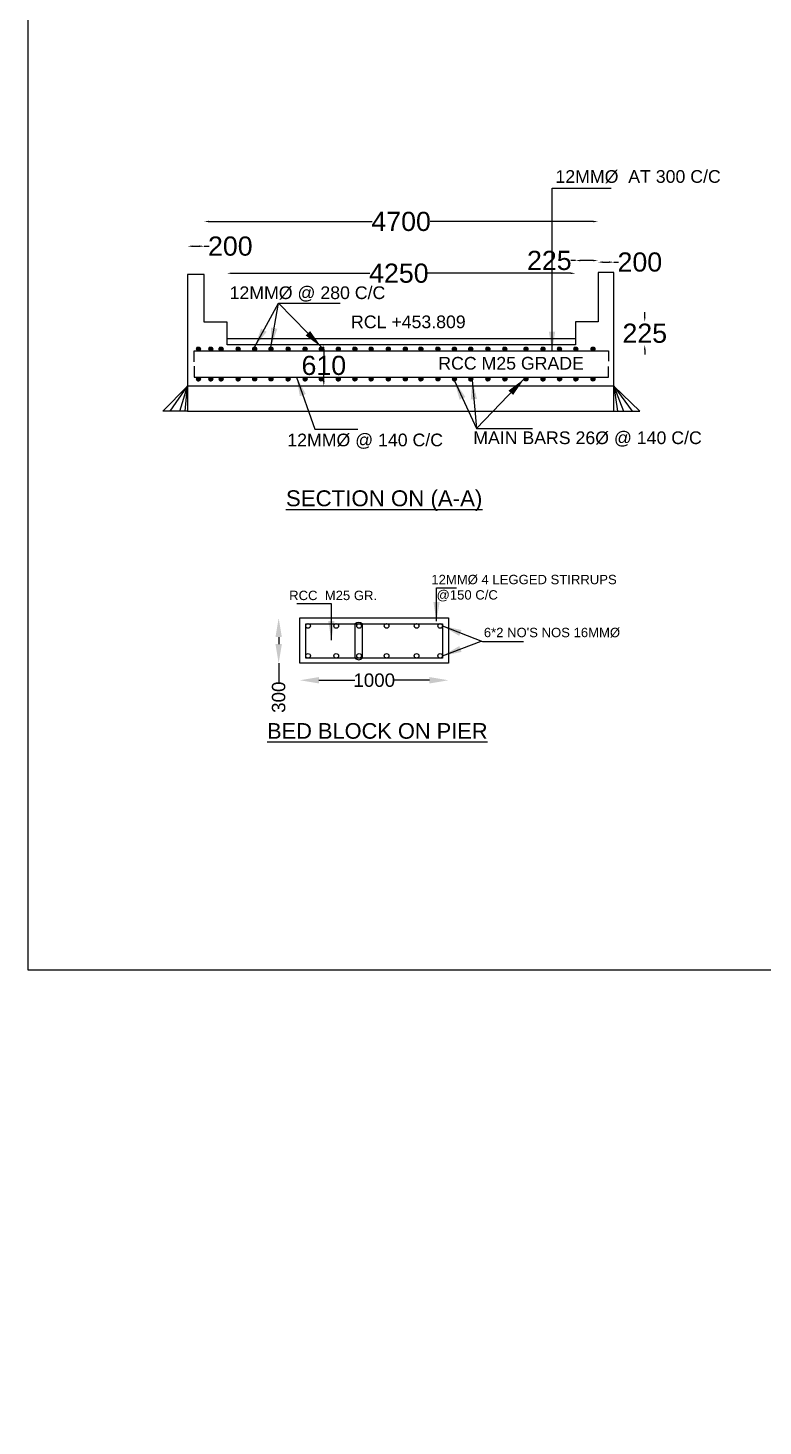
# Model space of a CAD drawing. Header units: millimetres. Extents: x 141620 to 152224, y -167035 to 12482.
# Drawn here: x 141620 to 145461, y 1262 to 8560 of the extents above; entities that cross this region are included whole.
import ezdxf

# ---------------------------------------------------------------- set-up
doc = ezdxf.new("R2010")
doc.units = ezdxf.units.MM
doc.header["$MEASUREMENT"] = 0
for name, color, linetype in [('DIMENSION', 7, 'Continuous'), ('DRAWING', 7, 'Continuous'), ('TEXT', 7, 'Continuous')]:
    doc.layers.add(name, color=color, linetype=linetype)
doc.styles.get("Standard").update_dxf_attribs({"font": 'arial.ttf'})
doc.dimstyles.new('ST100', dxfattribs={"dimtxt": 100, "dimasz": 25, "dimexe": 0, "dimexo": 300, "dimgap": 0.09, "dimtad": 0, "dimtih": 1, "dimtoh": 1, "dimdec": 0, "dimzin": 0, "dimdsep": 46, "dimtxsty": 'Standard', "dimcen": 0, "dimse1": 1, "dimse2": 1, "dimadec": 0, "dimazin": 0, "dimtfac": 1, "dimtdec": 0, "dimtofl": 0, "dimtmove": 0, "dimatfit": 3, "dimfxl": 2000, "dimtolj": 1, "dimtzin": 0, "dimarcsym": 0})
doc.dimstyles.get("Standard").update_dxf_attribs({"dimtxt": 70, "dimasz": 100, "dimexe": 0.18, "dimexo": 0.0625, "dimgap": 0.09, "dimtad": 0, "dimdec": 0, "dimzin": 0, "dimdsep": 46, "dimtxsty": 'Standard', "dimcen": 0.09, "dimse1": 1, "dimse2": 1, "dimadec": 0, "dimazin": 0, "dimtfac": 1, "dimtdec": 0, "dimtofl": 0, "dimtmove": 0, "dimatfit": 3, "dimfxl": 1, "dimtolj": 1, "dimtzin": 0, "dimarcsym": 0})

# ---------------------------------------------------------------- blocks, each defined once
blk = doc.blocks.new('*D18')
at = {"layer": 'Defpoints', "color": 0, "ltscale": 0.4, "transparency": 16777216}
for p in [(142541.3, 7420.3), (142454.4, 7273.5), (142541.3, 7273.5)]:
    blk.add_point(p, dxfattribs=at)
at = {"layer": 'DIMENSION', "color": 0, "lineweight": -2, "ltscale": 0.4, "transparency": 16777216}
for p, q in [((142479.4, 7420.3), (142516.3, 7420.3)), ((142541.3, 7420.3), (142566.3, 7420.3))]:
    blk.add_line(p, q, dxfattribs=at)
at = {"layer": 'DIMENSION', "color": 0, "ltscale": 0.4, "transparency": 16777216}
for points in [[(142479.4, 7424.5), (142479.4, 7416.2), (142454.4, 7420.3)], [(142516.3, 7424.5), (142516.3, 7416.2), (142541.3, 7420.3)]]:
    blk.add_solid(points, dxfattribs=at)
at = {"layer": 'DIMENSION', "color": 0, "ltscale": 0.4, "transparency": 16777216, "insert": (142677.5, 7420.3), "char_height": 100, "attachment_point": 5}
blk.add_mtext('\\A1;200', dxfattribs=at)
blk = doc.blocks.new('*D19')
at = {"layer": 'Defpoints', "color": 0, "ltscale": 0.4, "transparency": 16777216}
for p in [(144480.9, 7279), (142660.2, 7023.5), (144480.9, 7025.5)]:
    blk.add_point(p, dxfattribs=at)
at = {"layer": 'DIMENSION', "color": 0, "lineweight": -2, "ltscale": 0.4, "transparency": 16777216}
for p, q in [((142685.2, 7279), (143406.7, 7279)), ((144455.9, 7279), (143709.2, 7279))]:
    blk.add_line(p, q, dxfattribs=at)
at = {"layer": 'DIMENSION', "color": 0, "ltscale": 0.4, "transparency": 16777216}
for points in [[(142685.2, 7283.2), (142685.2, 7274.9), (142660.2, 7279)], [(144455.9, 7283.2), (144455.9, 7274.9), (144480.9, 7279)]]:
    blk.add_solid(points, dxfattribs=at)
at = {"layer": 'DIMENSION', "color": 0, "ltscale": 0.4, "transparency": 16777216, "insert": (143558, 7279), "char_height": 100, "attachment_point": 5}
blk.add_mtext('\\A1;4250', dxfattribs=at)
blk = doc.blocks.new('*D20')
at = {"layer": 'Defpoints', "color": 0, "ltscale": 0.4, "transparency": 16777216}
for p in [(144598.6, 7549.1), (142541.3, 7273.5), (144598.6, -167034.7)]:
    blk.add_point(p, dxfattribs=at)
at = {"layer": 'DIMENSION', "color": 0, "lineweight": -2, "ltscale": 0.4, "transparency": 16777216}
for p, q in [((142566.3, 7549.1), (143418.7, 7549.1)), ((144573.6, 7549.1), (143721.2, 7549.1))]:
    blk.add_line(p, q, dxfattribs=at)
at = {"layer": 'DIMENSION', "color": 0, "ltscale": 0.4, "transparency": 16777216}
for points in [[(142566.3, 7553.3), (142566.3, 7544.9), (142541.3, 7549.1)], [(144573.6, 7553.3), (144573.6, 7544.9), (144598.6, 7549.1)]]:
    blk.add_solid(points, dxfattribs=at)
at = {"layer": 'DIMENSION', "color": 0, "ltscale": 0.4, "transparency": 16777216, "insert": (143569.9, 7549.1), "char_height": 100, "attachment_point": 5}
blk.add_mtext('\\A1;4700', dxfattribs=at)
blk = doc.blocks.new('*D21')
at = {"layer": 'Defpoints', "color": 0, "ltscale": 0.4, "transparency": 16777216}
for p in [(144480.9, 7345.5), (144480.9, 7231), (144598.6, 7236.9)]:
    blk.add_point(p, dxfattribs=at)
at = {"layer": 'DIMENSION', "color": 0, "lineweight": -2, "ltscale": 0.4, "transparency": 16777216}
for p, q in [((144480.9, 7345.5), (144455.9, 7345.5)), ((144573.6, 7345.5), (144505.9, 7345.5))]:
    blk.add_line(p, q, dxfattribs=at)
at = {"layer": 'DIMENSION', "color": 0, "ltscale": 0.4, "transparency": 16777216}
for points in [[(144505.9, 7349.7), (144505.9, 7341.3), (144480.9, 7345.5)], [(144573.6, 7349.7), (144573.6, 7341.3), (144598.6, 7345.5)]]:
    blk.add_solid(points, dxfattribs=at)
at = {"layer": 'DIMENSION', "color": 0, "ltscale": 0.4, "transparency": 16777216, "insert": (144344.2, 7345.5), "char_height": 100, "attachment_point": 5}
blk.add_mtext('\\A1;225', dxfattribs=at)
blk = doc.blocks.new('*D22')
at = {"layer": 'Defpoints', "color": 0, "ltscale": 0.4, "transparency": 16777216}
for p in [(144680.9, 7337.2), (144598.6, 7283), (144680.9, 7283)]:
    blk.add_point(p, dxfattribs=at)
at = {"layer": 'DIMENSION', "color": 0, "lineweight": -2, "ltscale": 0.4, "transparency": 16777216}
for p, q in [((144623.6, 7337.2), (144655.9, 7337.2)), ((144680.9, 7337.2), (144705.9, 7337.2))]:
    blk.add_line(p, q, dxfattribs=at)
at = {"layer": 'DIMENSION', "color": 0, "ltscale": 0.4, "transparency": 16777216}
for points in [[(144623.6, 7341.4), (144623.6, 7333.1), (144598.6, 7337.2)], [(144655.9, 7341.4), (144655.9, 7333.1), (144680.9, 7337.2)]]:
    blk.add_solid(points, dxfattribs=at)
at = {"layer": 'DIMENSION', "color": 0, "ltscale": 0.4, "transparency": 16777216, "insert": (144817.1, 7337.2), "char_height": 100, "attachment_point": 5}
blk.add_mtext('\\A1;200', dxfattribs=at)
blk = doc.blocks.new('*D17')
at = {"layer": 'Defpoints', "color": 0, "ltscale": 0.4, "transparency": 16777216}
for p in [(144480.9, 7025.5), (144480.9, 6905.7), (144842.7, 6905.7)]:
    blk.add_point(p, dxfattribs=at)
at = {"layer": 'DIMENSION', "color": 0, "lineweight": -2, "ltscale": 0.4, "transparency": 16777216}
for p, q in [((144842.7, 7050.5), (144842.7, 7075.5)), ((144842.7, 6880.7), (144842.7, 6855.7))]:
    blk.add_line(p, q, dxfattribs=at)
at = {"layer": 'DIMENSION', "color": 0, "ltscale": 0.4, "transparency": 16777216}
for points in [[(144838.5, 7050.5), (144846.9, 7050.5), (144842.7, 7025.5)], [(144838.5, 6880.7), (144846.9, 6880.7), (144842.7, 6905.7)]]:
    blk.add_solid(points, dxfattribs=at)
at = {"layer": 'DIMENSION', "color": 0, "ltscale": 0.4, "transparency": 16777216, "insert": (144842.7, 6965.6), "char_height": 100, "attachment_point": 5}
blk.add_mtext('\\A1;225', dxfattribs=at)
blk = doc.blocks.new('*D23')
at = {"layer": 'Defpoints', "color": 0, "ltscale": 0.4, "transparency": 16777216}
for p in [(143166, 6905.7), (143166, 6689.5), (143166, 6689.5)]:
    blk.add_point(p, dxfattribs=at)
at = {"layer": 'DIMENSION', "color": 0, "lineweight": -2, "ltscale": 0.4, "transparency": 16777216}
for p, q in [((143166, 6880.7), (143166, 6848.8)), ((143166, 6714.5), (143166, 6746.5))]:
    blk.add_line(p, q, dxfattribs=at)
at = {"layer": 'DIMENSION', "color": 0, "ltscale": 0.4, "transparency": 16777216}
for points in [[(143161.8, 6880.7), (143170.1, 6880.7), (143166, 6905.7)], [(143161.8, 6714.5), (143170.1, 6714.5), (143166, 6689.5)]]:
    blk.add_solid(points, dxfattribs=at)
at = {"layer": 'DIMENSION', "color": 0, "ltscale": 0.4, "transparency": 16777216, "insert": (143166, 6797.6), "char_height": 100, "attachment_point": 5}
blk.add_mtext('\\A1;610', dxfattribs=at)
blk = doc.blocks.new('*D34')
at = {"layer": 'Defpoints', "color": 0, "transparency": 16777216}
for p in [(143040.5, 5480.3), (142930.1, 5243.6), (143040.5, 5243.6)]:
    blk.add_point(p, dxfattribs=at)
at = {"layer": 'TEXT', "color": 0, "lineweight": -2, "transparency": 16777216}
for p, q in [((142930.1, 5380.3), (142930.1, 5343.6)), ((142930.1, 5243.6), (142930.1, 5143.6))]:
    blk.add_line(p, q, dxfattribs=at)
at = {"layer": 'TEXT', "color": 0, "transparency": 16777216}
for points in [[(142913.4, 5380.3), (142946.8, 5380.3), (142930.1, 5480.3)], [(142913.4, 5343.6), (142946.8, 5343.6), (142930.1, 5243.6)]]:
    blk.add_solid(points, dxfattribs=at)
at = {"layer": 'TEXT', "color": 0, "transparency": 16777216, "insert": (142930.1, 5066.3), "char_height": 70, "attachment_point": 5, "rotation": 90}
blk.add_mtext('\\A1;300', dxfattribs=at)
blk = doc.blocks.new('*D35')
at = {"layer": 'Defpoints', "color": 0, "transparency": 16777216}
for p in [(143040.5, 5243.6), (143818.1, 5243.6), (143818.1, 5154.8)]:
    blk.add_point(p, dxfattribs=at)
at = {"layer": 'TEXT', "color": 0, "lineweight": -2, "transparency": 16777216}
for p, q in [((143140.5, 5154.8), (143328.1, 5154.8)), ((143718.1, 5154.8), (143530.5, 5154.8))]:
    blk.add_line(p, q, dxfattribs=at)
at = {"layer": 'TEXT', "color": 0, "transparency": 16777216}
for points in [[(143140.5, 5171.4), (143140.5, 5138.1), (143040.5, 5154.8)], [(143718.1, 5171.4), (143718.1, 5138.1), (143818.1, 5154.8)]]:
    blk.add_solid(points, dxfattribs=at)
at = {"layer": 'TEXT', "color": 0, "transparency": 16777216, "insert": (143429.3, 5154.8), "char_height": 70, "attachment_point": 5}
blk.add_mtext('\\A1;1000', dxfattribs=at)

msp = doc.modelspace()

# ---------------------------------------------------------------- hatches: boundary and pattern name
at = {"layer": 'DRAWING'}
h = msp.add_hatch(dxfattribs=at)
h.set_pattern_fill('ANSI31', color=256, scale=0.825931, style=0)
h.set_pattern_definition([(45, (99646.46675, 1338.8492), (-0.0730026922, 0.0730026922), [])])
h.paths.add_polyline_path([(142512.3, 6873.9, 0.385798), (142521.4, 6883.9, 1), (142501.2, 6883.9, 0.385798), (142510.3, 6873.9)])
h = msp.add_hatch(dxfattribs=at)
h.set_pattern_fill('ANSI31', color=256, scale=0.825931, style=0)
h.set_pattern_definition([(45, (99710.78229, 1338.89761), (-0.0730026922, 0.0730026922), [])])
h.paths.add_polyline_path([(142585.7, 6884, 1), (142565.5, 6884, 0.385798), (142574.6, 6874), (142576.6, 6874, 0.385798)])
h = msp.add_hatch(dxfattribs=at)
h.set_pattern_fill('ANSI31', color=256, scale=0.825931, style=0)
h.set_pattern_definition([(45, (99764.54653, 1338.89761), (-0.0730026922, 0.0730026922), [])])
h.paths.add_polyline_path([(142639.5, 6884, 1), (142619.3, 6884, 0.385798), (142628.4, 6874), (142630.4, 6874, 0.385798)])
h = msp.add_hatch(dxfattribs=at)
h.set_pattern_fill('ANSI31', color=256, scale=0.825931, style=0)
h.set_pattern_definition([(45, (99853.58615, 1338.89761), (-0.0730026922, 0.0730026922), [])])
h.paths.add_polyline_path([(142728.5, 6884, 1), (142708.3, 6884, 0.385798), (142717.4, 6874), (142719.4, 6874, 0.385798)])
h = msp.add_hatch(dxfattribs=at)
h.set_pattern_fill('ANSI31', color=256, scale=0.825931, style=0)
h.set_pattern_definition([(45, (99939.85507, 1338.8492), (-0.0730026922, 0.0730026922), [])])
h.paths.add_polyline_path([(142814.8, 6883.9, 1), (142794.6, 6883.9, 0.385798), (142803.7, 6873.9), (142805.7, 6873.9, 0.385798)])
h = msp.add_hatch(dxfattribs=at)
h.set_pattern_fill('ANSI31', color=256, scale=0.825931, style=0)
h.set_pattern_definition([(45, (100025.09949, 1338.8492), (-0.0730026922, 0.0730026922), [])])
h.paths.add_polyline_path([(142900, 6883.9, 1), (142879.9, 6883.9, 0.385798), (142889, 6873.9), (142890.9, 6873.9, 0.385798)])
h = msp.add_hatch(dxfattribs=at)
h.set_pattern_fill('ANSI31', color=256, scale=0.825931, style=0)
h.set_pattern_definition([(45, (100114.6256, 1338.89761), (-0.0730026922, 0.0730026922), [])])
h.paths.add_polyline_path([(142989.6, 6884, 1), (142969.4, 6884, 0.385798), (142978.5, 6874), (142980.5, 6874, 0.385798)])
h = msp.add_hatch(dxfattribs=at)
h.set_pattern_fill('ANSI31', color=256, scale=0.825931, style=0)
h.set_pattern_definition([(45, (100203.39277, 1338.89761), (-0.0730026922, 0.0730026922), [])])
h.paths.add_polyline_path([(143078.3, 6884, 1), (143058.1, 6884, 0.385798), (143067.3, 6874), (143069.2, 6874, 0.385798)])
h = msp.add_hatch(dxfattribs=at)
h.set_pattern_fill('ANSI31', color=256, scale=0.825931, style=0)
h.set_pattern_definition([(45, (100288.11438, 1338.89761), (-0.0730026922, 0.0730026922), [])])
h.paths.add_polyline_path([(143163.1, 6884, 1), (143142.9, 6884, 0.385798), (143152, 6874), (143154, 6874, 0.385798)])
h = msp.add_hatch(dxfattribs=at)
h.set_pattern_fill('ANSI31', color=256, scale=0.825931, style=0)
h.set_pattern_definition([(45, (100377.15399, 1338.89761), (-0.0730026922, 0.0730026922), [])])
h.paths.add_polyline_path([(143252.1, 6884, 1), (143231.9, 6884, 0.385798), (143241, 6874), (143243, 6874, 0.385798)])
h = msp.add_hatch(dxfattribs=at)
h.set_pattern_fill('ANSI31', color=256, scale=0.825931, style=0)
h.set_pattern_definition([(45, (100463.42292, 1338.8492), (-0.0730026922, 0.0730026922), [])])
h.paths.add_polyline_path([(143338.4, 6883.9, 1), (143318.2, 6883.9, 0.385798), (143327.3, 6873.9), (143329.3, 6873.9, 0.385798)])
h = msp.add_hatch(dxfattribs=at)
h.set_pattern_fill('ANSI31', color=256, scale=0.825931, style=0)
h.set_pattern_definition([(45, (100548.66733, 1338.8492), (-0.0730026922, 0.0730026922), [])])
h.paths.add_polyline_path([(143423.6, 6883.9, 1), (143403.4, 6883.9, 0.385798), (143412.5, 6873.9), (143414.5, 6873.9, 0.385798)])
h = msp.add_hatch(dxfattribs=at)
h.set_pattern_fill('ANSI31', color=256, scale=0.825931, style=0)
h.set_pattern_definition([(45, (100638.19345, 1338.89761), (-0.0730026922, 0.0730026922), [])])
h.paths.add_polyline_path([(143513.1, 6884, 1), (143493, 6884, 0.385798), (143502.1, 6874), (143504, 6874, 0.385798)])
h = msp.add_hatch(dxfattribs=at)
h.set_pattern_fill('ANSI31', color=256, scale=0.825931, style=0)
h.set_pattern_definition([(45, (100726.96062, 1338.89761), (-0.0730026922, 0.0730026922), [])])
h.paths.add_polyline_path([(143601.9, 6884, 1), (143581.7, 6884, 0.385798), (143590.8, 6874), (143592.8, 6874, 0.385798)])
h = msp.add_hatch(dxfattribs=at)
h.set_pattern_fill('ANSI31', color=256, scale=0.825931, style=0)
h.set_pattern_definition([(45, (100808.25225, 1338.89761), (-0.0730026922, 0.0730026922), [])])
h.paths.add_polyline_path([(143683.2, 6884, 1), (143663, 6884, 0.385798), (143672.1, 6874), (143674.1, 6874, 0.385798)])
h = msp.add_hatch(dxfattribs=at)
h.set_pattern_fill('ANSI31', color=256, scale=0.825931, style=0)
h.set_pattern_definition([(45, (100897.29187, 1338.89761), (-0.0730026922, 0.0730026922), [])])
h.paths.add_polyline_path([(143772.2, 6884, 1), (143752, 6884, 0.385798), (143761.2, 6874), (143763.1, 6874, 0.385798)])
h = msp.add_hatch(dxfattribs=at)
h.set_pattern_fill('ANSI31', color=256, scale=0.825931, style=0)
h.set_pattern_definition([(45, (100983.5608, 1338.8492), (-0.0730026922, 0.0730026922), [])])
h.paths.add_polyline_path([(143858.5, 6883.9, 1), (143838.3, 6883.9, 0.385798), (143847.4, 6873.9), (143849.4, 6873.9, 0.385798)])
h = msp.add_hatch(dxfattribs=at)
h.set_pattern_fill('ANSI31', color=256, scale=0.825931, style=0)
h.set_pattern_definition([(45, (101068.80521, 1338.8492), (-0.0730026922, 0.0730026922), [])])
h.paths.add_polyline_path([(143943.7, 6883.9, 1), (143923.6, 6883.9, 0.385798), (143932.7, 6873.9), (143934.6, 6873.9, 0.385798)])
h = msp.add_hatch(dxfattribs=at)
h.set_pattern_fill('ANSI31', color=256, scale=0.825931, style=0)
h.set_pattern_definition([(45, (101158.33133, 1338.89761), (-0.0730026922, 0.0730026922), [])])
h.paths.add_polyline_path([(144033.3, 6884, 1), (144013.1, 6884, 0.385798), (144022.2, 6874), (144024.2, 6874, 0.385798)])
h = msp.add_hatch(dxfattribs=at)
h.set_pattern_fill('ANSI31', color=256, scale=0.825931, style=0)
h.set_pattern_definition([(45, (101247.0985, 1338.89761), (-0.0730026922, 0.0730026922), [])])
h.paths.add_polyline_path([(144122, 6884, 1), (144101.9, 6884, 0.385798), (144111, 6874), (144112.9, 6874, 0.385798)])
h = msp.add_hatch(dxfattribs=at)
h.set_pattern_fill('ANSI31', color=256, scale=0.825931, style=0)
h.set_pattern_definition([(45, (101357.39047, 1338.89761), (-0.0730026922, 0.0730026922), [])])
h.paths.add_polyline_path([(144232.3, 6884, 1), (144212.1, 6884, 0.385798), (144221.3, 6874), (144223.2, 6874, 0.385798)])
h = msp.add_hatch(dxfattribs=at)
h.set_pattern_fill('ANSI31', color=256, scale=0.825931, style=0)
h.set_pattern_definition([(45, (101446.43008, 1338.89761), (-0.0730026922, 0.0730026922), [])])
h.paths.add_polyline_path([(144321.4, 6884, 1), (144301.2, 6884, 0.385798), (144310.3, 6874), (144312.3, 6874, 0.385798)])
h = msp.add_hatch(dxfattribs=at)
h.set_pattern_fill('ANSI31', color=256, scale=0.825931, style=0)
h.set_pattern_definition([(45, (101532.69901, 1338.8492), (-0.0730026922, 0.0730026922), [])])
h.paths.add_polyline_path([(144407.6, 6883.9, 1), (144387.5, 6883.9, 0.385798), (144396.6, 6873.9), (144398.5, 6873.9, 0.385798)])
h = msp.add_hatch(dxfattribs=at)
h.set_pattern_fill('ANSI31', color=256, scale=0.825931, style=0)
h.set_pattern_definition([(45, (101617.94342, 1338.8492), (-0.0730026922, 0.0730026922), [])])
h.paths.add_polyline_path([(144492.9, 6883.9, 1), (144472.7, 6883.9, 0.385798), (144481.8, 6873.9), (144483.8, 6873.9, 0.385798)])
h = msp.add_hatch(dxfattribs=at)
h.set_pattern_fill('ANSI31', color=256, scale=0.825931, style=0)
h.set_pattern_definition([(45, (101707.46954, 1338.89761), (-0.0730026922, 0.0730026922), [])])
h.paths.add_polyline_path([(144582.4, 6884, 1), (144562.2, 6884, 0.385798), (144571.3, 6874), (144573.3, 6874, 0.385798)])
h = msp.add_hatch(dxfattribs=at)
h.set_pattern_fill('ANSI31', color=256, scale=0.825931, style=0)
h.set_pattern_definition([(315, (99646.58321, 12272.48173), (-0.0730026922, -0.0730026922), [])])
h.paths.add_polyline_path([(142510.4, 6737.4, 0.385798), (142501.3, 6727.4, 1), (142521.5, 6727.4, 0.385798), (142512.4, 6737.4)])
h = msp.add_hatch(dxfattribs=at)
h.set_pattern_fill('ANSI31', color=256, scale=0.825931, style=0)
h.set_pattern_definition([(315, (99710.89876, 12272.43332), (-0.0730026922, -0.0730026922), [])])
h.paths.add_polyline_path([(142585.8, 6727.3, -1), (142565.7, 6727.3, -0.385798), (142574.8, 6737.4), (142576.7, 6737.4, -0.385798)])
h = msp.add_hatch(dxfattribs=at)
h.set_pattern_fill('ANSI31', color=256, scale=0.825931, style=0)
h.set_pattern_definition([(315, (99764.663, 12272.43332), (-0.0730026922, -0.0730026922), [])])
h.paths.add_polyline_path([(142639.6, 6727.3, -1), (142619.4, 6727.3, -0.385798), (142628.5, 6737.4), (142630.5, 6737.4, -0.385798)])
h = msp.add_hatch(dxfattribs=at)
h.set_pattern_fill('ANSI31', color=256, scale=0.825931, style=0)
h.set_pattern_definition([(315, (99853.70261, 12272.43332), (-0.0730026922, -0.0730026922), [])])
h.paths.add_polyline_path([(142728.6, 6727.3, -1), (142708.5, 6727.3, -0.385798), (142717.6, 6737.4), (142719.5, 6737.4, -0.385798)])
h = msp.add_hatch(dxfattribs=at)
h.set_pattern_fill('ANSI31', color=256, scale=0.825931, style=0)
h.set_pattern_definition([(315, (99939.97154, 12272.48173), (-0.0730026922, -0.0730026922), [])])
h.paths.add_polyline_path([(142814.9, 6727.4, -1), (142794.7, 6727.4, -0.385798), (142803.8, 6737.4), (142805.8, 6737.4, -0.385798)])
h = msp.add_hatch(dxfattribs=at)
h.set_pattern_fill('ANSI31', color=256, scale=0.825931, style=0)
h.set_pattern_definition([(315, (100025.21595, 12272.48173), (-0.0730026922, -0.0730026922), [])])
h.paths.add_polyline_path([(142900.2, 6727.4, -1), (142880, 6727.4, -0.385798), (142889.1, 6737.4), (142891.1, 6737.4, -0.385798)])
h = msp.add_hatch(dxfattribs=at)
h.set_pattern_fill('ANSI31', color=256, scale=0.825931, style=0)
h.set_pattern_definition([(315, (100114.74207, 12272.43332), (-0.0730026922, -0.0730026922), [])])
h.paths.add_polyline_path([(142989.7, 6727.3, -1), (142969.5, 6727.3, -0.385798), (142978.6, 6737.4), (142980.6, 6737.4, -0.385798)])
h = msp.add_hatch(dxfattribs=at)
h.set_pattern_fill('ANSI31', color=256, scale=0.825931, style=0)
h.set_pattern_definition([(315, (100203.50924, 12272.43332), (-0.0730026922, -0.0730026922), [])])
h.paths.add_polyline_path([(143078.4, 6727.3, -1), (143058.3, 6727.3, -0.385798), (143067.4, 6737.4), (143069.3, 6737.4, -0.385798)])
h = msp.add_hatch(dxfattribs=at)
h.set_pattern_fill('ANSI31', color=256, scale=0.825931, style=0)
h.set_pattern_definition([(315, (100288.23084, 12272.43332), (-0.0730026922, -0.0730026922), [])])
h.paths.add_polyline_path([(143163.2, 6727.3, -1), (143143, 6727.3, -0.385798), (143152.1, 6737.4), (143154.1, 6737.4, -0.385798)])
h = msp.add_hatch(dxfattribs=at)
h.set_pattern_fill('ANSI31', color=256, scale=0.825931, style=0)
h.set_pattern_definition([(315, (100377.27046, 12272.43332), (-0.0730026922, -0.0730026922), [])])
h.paths.add_polyline_path([(143252.2, 6727.3, -1), (143232, 6727.3, -0.385798), (143241.1, 6737.4), (143243.1, 6737.4, -0.385798)])
h = msp.add_hatch(dxfattribs=at)
h.set_pattern_fill('ANSI31', color=256, scale=0.825931, style=0)
h.set_pattern_definition([(315, (100463.53938, 12272.48173), (-0.0730026922, -0.0730026922), [])])
h.paths.add_polyline_path([(143338.5, 6727.4, -1), (143318.3, 6727.4, -0.385798), (143327.4, 6737.4), (143329.4, 6737.4, -0.385798)])
h = msp.add_hatch(dxfattribs=at)
h.set_pattern_fill('ANSI31', color=256, scale=0.825931, style=0)
h.set_pattern_definition([(315, (100548.7838, 12272.48173), (-0.0730026922, -0.0730026922), [])])
h.paths.add_polyline_path([(143423.7, 6727.4, -1), (143403.5, 6727.4, -0.385798), (143412.6, 6737.4), (143414.6, 6737.4, -0.385798)])
h = msp.add_hatch(dxfattribs=at)
h.set_pattern_fill('ANSI31', color=256, scale=0.825931, style=0)
h.set_pattern_definition([(315, (100638.30991, 12272.43332), (-0.0730026922, -0.0730026922), [])])
h.paths.add_polyline_path([(143513.3, 6727.3, -1), (143493.1, 6727.3, -0.385798), (143502.2, 6737.4), (143504.1, 6737.4, -0.385798)])
h = msp.add_hatch(dxfattribs=at)
h.set_pattern_fill('ANSI31', color=256, scale=0.825931, style=0)
h.set_pattern_definition([(315, (100727.07708, 12272.43332), (-0.0730026922, -0.0730026922), [])])
h.paths.add_polyline_path([(143602, 6727.3, -1), (143581.8, 6727.3, -0.385798), (143590.9, 6737.4), (143592.9, 6737.4, -0.385798)])
h = msp.add_hatch(dxfattribs=at)
h.set_pattern_fill('ANSI31', color=256, scale=0.825931, style=0)
h.set_pattern_definition([(315, (100808.36872, 12272.43332), (-0.0730026922, -0.0730026922), [])])
h.paths.add_polyline_path([(143683.3, 6727.3, -1), (143663.1, 6727.3, -0.385798), (143672.2, 6737.4), (143674.2, 6737.4, -0.385798)])
h = msp.add_hatch(dxfattribs=at)
h.set_pattern_fill('ANSI31', color=256, scale=0.825931, style=0)
h.set_pattern_definition([(315, (100897.40834, 12272.43332), (-0.0730026922, -0.0730026922), [])])
h.paths.add_polyline_path([(143772.3, 6727.3, -1), (143752.2, 6727.3, -0.385798), (143761.3, 6737.4), (143763.2, 6737.4, -0.385798)])
h = msp.add_hatch(dxfattribs=at)
h.set_pattern_fill('ANSI31', color=256, scale=0.825931, style=0)
h.set_pattern_definition([(315, (100983.67726, 12272.48173), (-0.0730026922, -0.0730026922), [])])
h.paths.add_polyline_path([(143858.6, 6727.4, -1), (143838.4, 6727.4, -0.385798), (143847.5, 6737.4), (143849.5, 6737.4, -0.385798)])
h = msp.add_hatch(dxfattribs=at)
h.set_pattern_fill('ANSI31', color=256, scale=0.825931, style=0)
h.set_pattern_definition([(315, (101068.92168, 12272.48173), (-0.0730026922, -0.0730026922), [])])
h.paths.add_polyline_path([(143943.9, 6727.4, -1), (143923.7, 6727.4, -0.385798), (143932.8, 6737.4), (143934.8, 6737.4, -0.385798)])
h = msp.add_hatch(dxfattribs=at)
h.set_pattern_fill('ANSI31', color=256, scale=0.825931, style=0)
h.set_pattern_definition([(315, (101158.44779, 12272.43332), (-0.0730026922, -0.0730026922), [])])
h.paths.add_polyline_path([(144033.4, 6727.3, -1), (144013.2, 6727.3, -0.385798), (144022.3, 6737.4), (144024.3, 6737.4, -0.385798)])
h = msp.add_hatch(dxfattribs=at)
h.set_pattern_fill('ANSI31', color=256, scale=0.825931, style=0)
h.set_pattern_definition([(315, (101247.21496, 12272.43332), (-0.0730026922, -0.0730026922), [])])
h.paths.add_polyline_path([(144122.2, 6727.3, -1), (144102, 6727.3, -0.385798), (144111.1, 6737.4), (144113.1, 6737.4, -0.385798)])
h = msp.add_hatch(dxfattribs=at)
h.set_pattern_fill('ANSI31', color=256, scale=0.825931, style=0)
h.set_pattern_definition([(315, (101357.50693, 12272.43332), (-0.0730026922, -0.0730026922), [])])
h.paths.add_polyline_path([(144232.4, 6727.3, -1), (144212.3, 6727.3, -0.385798), (144221.4, 6737.4), (144223.3, 6737.4, -0.385798)])
h = msp.add_hatch(dxfattribs=at)
h.set_pattern_fill('ANSI31', color=256, scale=0.825931, style=0)
h.set_pattern_definition([(315, (101446.54655, 12272.43332), (-0.0730026922, -0.0730026922), [])])
h.paths.add_polyline_path([(144321.5, 6727.3, -1), (144301.3, 6727.3, -0.385798), (144310.4, 6737.4), (144312.4, 6737.4, -0.385798)])
h = msp.add_hatch(dxfattribs=at)
h.set_pattern_fill('ANSI31', color=256, scale=0.825931, style=0)
h.set_pattern_definition([(315, (101532.81547, 12272.48173), (-0.0730026922, -0.0730026922), [])])
h.paths.add_polyline_path([(144407.8, 6727.4, -1), (144387.6, 6727.4, -0.385798), (144396.7, 6737.4), (144398.7, 6737.4, -0.385798)])
h = msp.add_hatch(dxfattribs=at)
h.set_pattern_fill('ANSI31', color=256, scale=0.825931, style=0)
h.set_pattern_definition([(315, (101618.05989, 12272.48173), (-0.0730026922, -0.0730026922), [])])
h.paths.add_polyline_path([(144493, 6727.4, -1), (144472.8, 6727.4, -0.385798), (144481.9, 6737.4), (144483.9, 6737.4, -0.385798)])
h = msp.add_hatch(dxfattribs=at)
h.set_pattern_fill('ANSI31', color=256, scale=0.825931, style=0)
h.set_pattern_definition([(315, (101707.586, 12272.43332), (-0.0730026922, -0.0730026922), [])])
h.paths.add_polyline_path([(144582.5, 6727.3, -1), (144562.3, 6727.3, -0.385798), (144571.4, 6737.4), (144573.4, 6737.4, -0.385798)])

# ---------------------------------------------------------------- linework, layer by layer
for points in [[(152223.9, 12481.9), (141620.2, 12481.9), (141620.2, 3642.9), (152223.9, 3642.9)], [(143040.5, 5480.3), (143818.1, 5480.3), (143818.1, 5243.6), (143040.5, 5243.6)], [(143072, 5450.1), (143785.4, 5450.1), (143785.4, 5270.1), (143072, 5270.1)], [(143329.8, 5450.1), (143367.1, 5450.1), (143367.1, 5270.1), (143329.8, 5270.1)]]:
    msp.add_lwpolyline(points, close=True, dxfattribs=at)
at = {"layer": 'DRAWING', "ltscale": 0.4}
for points in [[(144680.9, 6689.5), (144680.9, 7283), (144598.6, 7283), (144598.6, 7025.5), (144480.9, 7025.5), (144480.9, 6905.7), (142660.2, 6905.7), (142660.2, 7023.5), (142541.3, 7023.5), (142541.3, 7273.5), (142454.4, 7273.5), (142454.4, 6689.5)], [(142660.2, 6939.2), (144480.9, 6939.2)], [(142324.7, 6560), (142454.4, 6689.5)], [(142363.7, 6560), (142454.4, 6689.5)], [(142413.4, 6560), (142454.4, 6689.5)], [(142442.2, 6560), (142454.4, 6689.5)], [(144680.9, 6560), (144817, 6560), (144680.9, 6689.5)], [(144680.9, 6689.5), (144777.2, 6560)], [(144680.9, 6689.5), (144731, 6560)], [(144680.9, 6689.5), (144700.3, 6560)]]:
    msp.add_lwpolyline(points, dxfattribs=at)
at = {"layer": 'DRAWING'}
for points in [[(142489.3, 6816.9), (142489.3, 6873.9), (144653.4, 6873.9), (144653.4, 6819.7)], [(142489.4, 6794.4), (142489.4, 6737.4), (144653.5, 6737.4), (144653.5, 6791.6)], [(142454.4, 6560), (142324.7, 6560)]]:
    msp.add_lwpolyline(points, dxfattribs=at)
at = {"layer": 'DRAWING', "ltscale": 0.4}
msp.add_lwpolyline([(142454.4, 6560), (144680.9, 6560), (144680.9, 6689.5), (142454.4, 6689.5)], close=True, dxfattribs=at)
at = {"layer": 'DRAWING'}
for centre, radius in [((142511.3, 6883.9), 10.1), ((142575.6, 6884), 10.1), ((142629.4, 6884), 10.1), ((142718.4, 6884), 10.1), ((142804.7, 6883.9), 10.1), ((142889.9, 6883.9), 10.1), ((142979.5, 6884), 10.1), ((143068.2, 6884), 10.1), ((143153, 6884), 10.1), ((143242, 6884), 10.1), ((143328.3, 6883.9), 10.1), ((143413.5, 6883.9), 10.1), ((143503, 6884), 10.1), ((143591.8, 6884), 10.1), ((143673.1, 6884), 10.1), ((143762.1, 6884), 10.1), ((143848.4, 6883.9), 10.1), ((143933.7, 6883.9), 10.1), ((144023.2, 6884), 10.1), ((144111.9, 6884), 10.1), ((144222.2, 6884), 10.1), ((144311.3, 6884), 10.1), ((144397.5, 6883.9), 10.1), ((144482.8, 6883.9), 10.1), ((144572.3, 6884), 10.1), ((142511.4, 6727.4), 10.1), ((142575.7, 6727.3), 10.1), ((142629.5, 6727.3), 10.1), ((142718.6, 6727.3), 10.1), ((142804.8, 6727.4), 10.1), ((142890.1, 6727.4), 10.1), ((142979.6, 6727.3), 10.1), ((143068.4, 6727.3), 10.1), ((143153.1, 6727.3), 10.1), ((143242.1, 6727.3), 10.1), ((143328.4, 6727.4), 10.1), ((143413.6, 6727.4), 10.1), ((143503.2, 6727.3), 10.1), ((143591.9, 6727.3), 10.1), ((143673.2, 6727.3), 10.1), ((143762.3, 6727.3), 10.1), ((143848.5, 6727.4), 10.1), ((143933.8, 6727.4), 10.1), ((144023.3, 6727.3), 10.1), ((144112.1, 6727.3), 10.1), ((144222.4, 6727.3), 10.1), ((144311.4, 6727.3), 10.1), ((144397.7, 6727.4), 10.1), ((144482.9, 6727.4), 10.1), ((144572.4, 6727.3), 10.1), ((143083.6, 5438.1), 12.2), ((143230.7, 5438.1), 12.2), ((143350.5, 5438.1), 12.2), ((143494.2, 5438.1), 12.2), ((143650.8, 5438.1), 12.2), ((143773.9, 5438.1), 12.2), ((143083.6, 5282.3), 12.2), ((143230.7, 5282.3), 12.2), ((143350.5, 5282.3), 12.2), ((143494.2, 5282.3), 12.2), ((143650.8, 5282.3), 12.2), ((143773.9, 5282.3), 12.2)]:
    msp.add_circle(centre, radius, dxfattribs=at)
for centre, radius, start, end in [((143348.5, 5427.3), 29.4, 50.69391, 129.30609), ((143348.5, 5287.1), 25.2, 222.3367, 317.6633)]:
    msp.add_arc(centre, radius, start, end, dxfattribs=at)

# ---------------------------------------------------------------- texts
at = {"layer": 'DRAWING', "color": 7}
for s, p in [('12MMØ  AT 300 C/C ', (144376.3, 7751)), ('12MMØ @ 280 C/C ', (142673.8, 7144.3)), ('RCL +453.809', (143308.2, 6992.3)), (' RCC M25 GRADE', (143738.4, 6776.2)), ('12MMØ @ 140 C/C ', (142975.3, 6375.8)), ('MAIN BARS 26Ø @ 140 C/C ', (143946.7, 6387.2))]:
    msp.add_text(s, height=66.209, rotation=0.01749, dxfattribs=at).set_placement(p)
at = {"layer": 'TEXT'}
for s, height, p in [('%%USECTION ON (A-A)', 83.168, (142968.1, 6063)), ('12MMØ 4 LEGGED STIRRUPS', 48.925, (143727.8, 5656.1)), ('RCC  M25 GR.', 48.925, (142984.9, 5573.1)), ('@150 C/C', 48.93, (143755, 5575.9)), ("6*2 NO'S NOS 16MMØ", 48.925, (144002, 5379.6)), ('%%UBED BLOCK ON PIER', 81.542, (142869.6, 4849.6))]:
    msp.add_text(s, height=height, dxfattribs=at).set_placement(p)

# ---------------------------------------------------------------- dimensions: what is measured, and where the dimension line sits
at = {"layer": 'DIMENSION', "ltscale": 0.4}
for base, p1, p2, text, picture, middle in [((144598.6, 7549.1), (142541.3, 7273.5), (144598.6, -167034.7), '4700', '*D20', (143569.9, 7549.1)), ((142541.3, 7420.3), (142454.4, 7273.5), (142541.3, 7273.5), '200', '*D18', (142677.5, 7420.3)), ((144480.9, 7345.5), (144598.6, 7236.9), (144480.9, 7231), '225', '*D21', (144344.2, 7345.5)), ((144680.9, 7337.2), (144598.6, 7283), (144680.9, 7283), '200', '*D22', (144817.1, 7337.2))]:
    dim = msp.add_linear_dim(base=base, p1=p1, p2=p2, text=text, dimstyle='ST100', dxfattribs=at)
    dim.commit()
    dim.dimension.update_dxf_attribs({"geometry": picture, "text_midpoint": middle})
dim = msp.add_linear_dim(base=(144480.9, 7279), p1=(142660.2, 7023.5), p2=(144480.9, 7025.5), text='4250', dimstyle='ST100', dxfattribs=at)
dim.commit()
dim.dimension.update_dxf_attribs({"geometry": '*D19', "text_midpoint": (143558, 7279), "dimtype": 160})
for base, p1, p2, text, picture, middle in [((144842.7, 6905.7), (144480.9, 7025.5), (144480.9, 6905.7), '225', '*D17', (144842.7, 6965.6)), ((143166, 6689.5), (143166, 6905.7), (143166, 6689.5), '610', '*D23', (143166, 6797.6))]:
    dim = msp.add_linear_dim(base=base, p1=p1, p2=p2, angle=90, text=text, dimstyle='ST100', dxfattribs=at)
    dim.commit()
    dim.dimension.update_dxf_attribs({"geometry": picture, "text_midpoint": middle})
at = {"layer": 'TEXT'}
dim = msp.add_linear_dim(base=(142930.1, 5243.6), p1=(143040.5, 5480.3), p2=(143040.5, 5243.6), angle=90, text='300', dimstyle='Standard', dxfattribs=at)
dim.commit()
dim.dimension.update_dxf_attribs({"geometry": '*D34', "text_midpoint": (142930.1, 5066.3)})
dim = msp.add_linear_dim(base=(143818.1, 5154.8), p1=(143040.5, 5243.6), p2=(143818.1, 5243.6), text='1000', dimstyle='Standard', dxfattribs=at)
dim.commit()
dim.dimension.update_dxf_attribs({"geometry": '*D35', "text_midpoint": (143429.3, 5154.8)})

# ---------------------------------------------------------------- leaders
at = {"layer": 'DRAWING'}
for points in [[(144358.5, 6873.9), (144358.5, 7724.1), (144667, 7724.1)], [(142804.7, 6894), (142929.6, 7122.4)], [(142889.9, 6894), (142929.6, 7122.4)], [(143153, 6894.1), (142929.6, 7122.4), (143251.3, 7122.4)], [(143022.9, 6737.4), (143119.3, 6466.2), (143343.1, 6466.2)], [(143848.5, 6717.3), (143963.1, 6468.5), (144256.1, 6468.5)], [(143941.6, 6721.1), (143963.1, 6468.5)], [(144212.3, 6727.3), (143963.1, 6468.5)], [(143754.7, 5463.7), (143754.7, 5637.7), (143858.6, 5637.7)], [(143205.3, 5363.3), (143205.3, 5554.5), (143025.1, 5554.5)], [(143786.1, 5438.1), (143994.4, 5356.6), (144209.2, 5356.6)], [(143786.1, 5282.3), (143987.8, 5359.2)]]:
    msp.add_leader(points, dimstyle='Standard', override={"dimgap": 0.09, "dimtad": 0}, dxfattribs=at)

doc.saveas('drawing.dxf')
